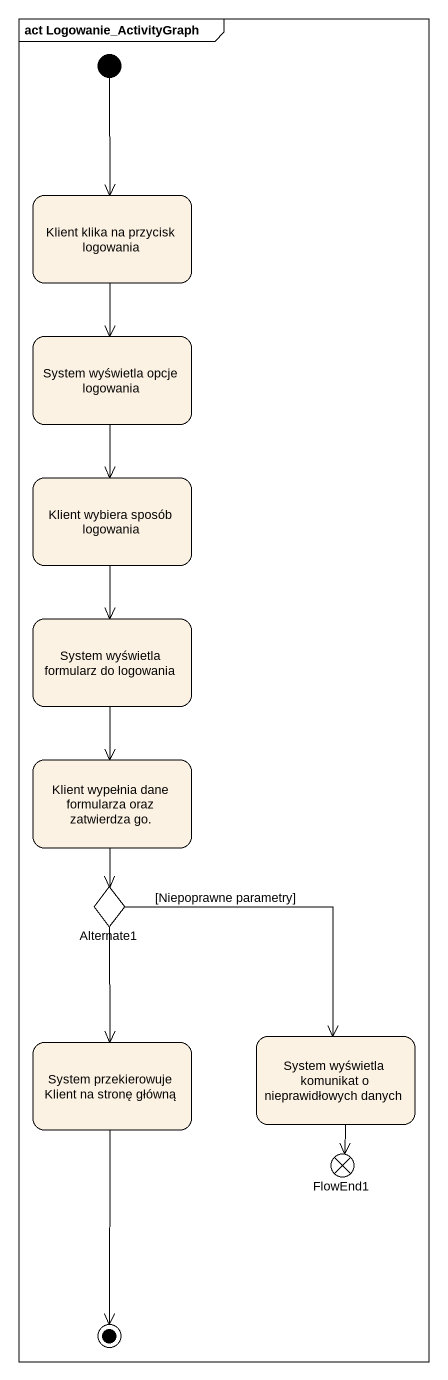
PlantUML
@startuml
mainframe act Logowanie_ActivityGraph
hide empty description
state "Klient klika na przycisk logowania" as Klient_klika_na_przycisk
state "System wyświetla opcje logowania" as System_wyświetla_opcje
state "Klient wybiera sposób logowania" as Klient_wybiera_sposób
state "System wyświetla formularz do logowania" as System_wyświetla_formularz
state "Klient wypełnia dane formularza oraz zatwierdza go." as Klient_wypełnia_dane
state Alternate1 <<choice>>
state "System przekierowuje Klient na stronę główną" as System_przekierowuje_Klient
state "System wyświetla komunikat o nieprawidłowych danych" as System_wyświetla_komunikat
state FlowEnd1 <<end>>
[*] --> Klient_klika_na_przycisk
Klient_klika_na_przycisk --> System_wyświetla_opcje
System_wyświetla_opcje --> Klient_wybiera_sposób
Klient_wybiera_sposób --> System_wyświetla_formularz
System_wyświetla_formularz --> Klient_wypełnia_dane
Klient_wypełnia_dane --> Alternate1
Alternate1 --> System_przekierowuje_Klient
Alternate1 --> System_wyświetla_komunikat : [Niepoprawne parametry]
System_wyświetla_komunikat --> FlowEnd1
System_przekierowuje_Klient --> [*]
@enduml
